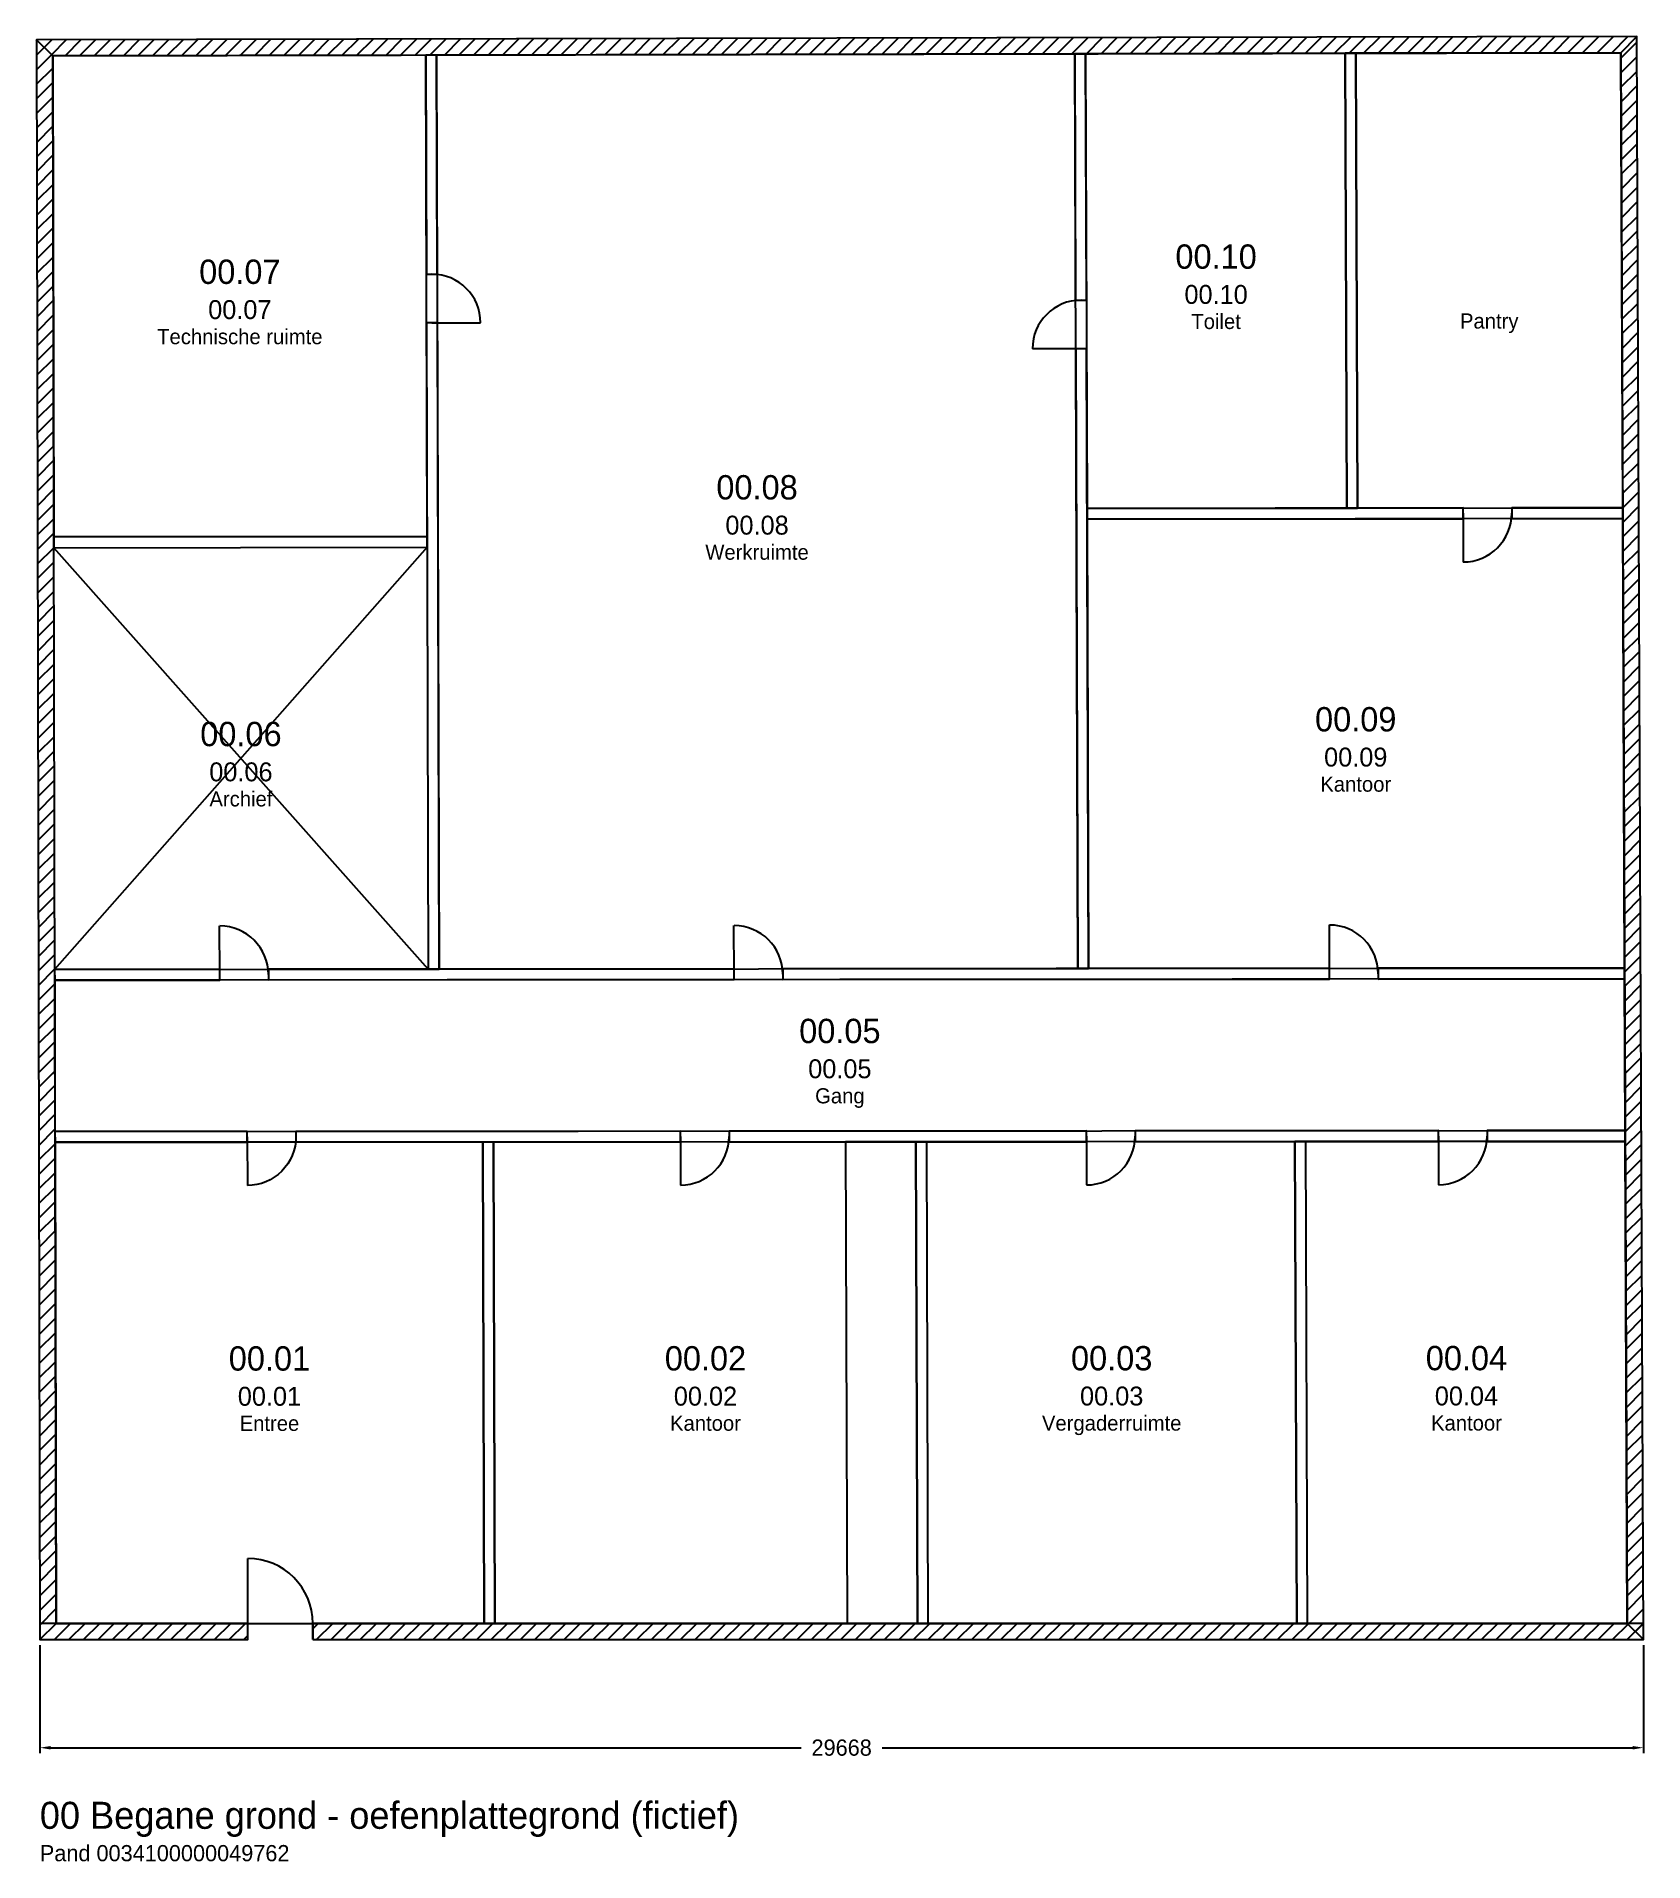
# Model space of a CAD drawing. Header units: millimetres. Extents: x 438 to 30168, y -3604 to 30150.
import ezdxf
from ezdxf.enums import TextEntityAlignment as Align

# ---------------------------------------------------------------- set-up
doc = ezdxf.new("R2010")
doc.units = ezdxf.units.MM
for name, color, linetype in [('21 Buitenwanden', 7, 'Continuous'), ('22 Binnenwanden', 8, 'Continuous'), ('31 Buitenwandopeningen', 3, 'Continuous'), ('32 Binnenwandopeningen', 3, 'Continuous'), ('92 Rust- en werkgebieden', 5, 'Continuous'), ('99 Maatvoering', 6, 'Continuous'), ('99 Tekst', 7, 'Continuous'), ('Ruimten', 5, 'Continuous')]:
    doc.layers.add(name, color=color, linetype=linetype)
doc.dimstyles.get("Standard").update_dxf_attribs({"dimtxt": 2.5, "dimasz": 2.5, "dimexe": 1.25, "dimexo": 0.625, "dimtad": 1, "dimcen": 2.5, "dimazin": 3, "dimtfac": 1, "dimtmove": 0, "dimatfit": 3})

# ---------------------------------------------------------------- blocks, each defined once
blk = doc.blocks.new('RUIMTELABEL')
at = {"color": 5}
blk.add_attdef('RUIMTENR', text='', height=450, dxfattribs=at).set_placement((0, 0), align=Align.MIDDLE)
at = {"flags": 1}
blk.add_attdef('FUNCTIE', text='', height=250, dxfattribs=at).set_placement((0, -500), align=Align.MIDDLE)
blk = doc.blocks.new('_CLOSEDFILLED')
at = {"color": 0, "linetype": 'BYBLOCK'}
blk.add_solid([(-1, 0.16), (0, 0), (-1, -0.16)], dxfattribs=at)
blk = doc.blocks.new('*D1')
for p, q in [((500, 400), (500, -1600)), ((30168, 400), (30168, -1600)), ((700, -1500), (14584, -1500)), ((16084, -1500), (29968, -1500))]:
    blk.add_line(p, q)
at = {"layer": 'Defpoints'}
for p in [(500, 500), (30168, 500), (500, -1500)]:
    blk.add_point(p, dxfattribs=at)
at = {"layer": '99 Maatvoering', "xscale": 200, "yscale": 200, "rotation": 180}
blk.add_blockref('_CLOSEDFILLED', (500, -1500), dxfattribs=at)
at = {"layer": '99 Maatvoering', "xscale": 200, "yscale": 200}
blk.add_blockref('_CLOSEDFILLED', (30168, -1500), dxfattribs=at)
at = {"layer": '99 Maatvoering', "insert": (15334, -1500), "char_height": 300, "attachment_point": 5}
blk.add_mtext('29668', dxfattribs=at)

msp = doc.modelspace()

# ---------------------------------------------------------------- hatches: boundary and pattern name
at = {"layer": '21 Buitenwanden'}
h = msp.add_hatch(dxfattribs=at)
h.set_pattern_fill('ANSI31', scale=60)
h.paths.add_polyline_path([(30047, 30150), (438, 30091), (738.6, 29791.6), (29748.2, 29849.4)])
h = msp.add_hatch(dxfattribs=at)
h.set_pattern_fill('ANSI31', scale=60)
h.paths.add_polyline_path([(438, 30091), (500, 500), (799.4, 800), (738.6, 29791.6)])
h = msp.add_hatch(dxfattribs=at)
h.set_pattern_fill('ANSI31', scale=60)
h.paths.add_polyline_path([(30168, 500), (30109, 14986), (30108, 15161), (30047, 30150), (29748.2, 29849.4), (29808, 15159.5), (29809, 14984.5), (29866.8, 800)])
h = msp.add_hatch(dxfattribs=at)
h.set_pattern_fill('ANSI31', scale=60)
h.paths.add_polyline_path([(500, 500), (4349.4, 500), (4349.4, 800), (500, 800)])
h = msp.add_hatch(dxfattribs=at)
h.set_pattern_fill('ANSI31', scale=60)
h.paths.add_polyline_path([(5549.4, 500), (30168, 500), (30168, 800), (5549.4, 800)])

# ---------------------------------------------------------------- linework, layer by layer
for points in [[(30047, 30150), (438, 30091), (738.6, 29791.6), (29748.2, 29849.4)], [(438, 30091), (500, 500), (799.4, 800), (738.6, 29791.6)], [(30168, 500), (30109, 14986), (30108, 15161), (30047, 30150), (29748.2, 29849.4), (29808, 15159.5), (29809, 14984.5), (29866.8, 800)], [(500, 500), (4349.4, 500), (4349.4, 800), (500, 800)], [(5549.4, 500), (30168, 500), (30168, 800), (5549.4, 800)]]:
    msp.add_lwpolyline(points, close=True, dxfattribs=at)
at = {"layer": '22 Binnenwanden'}
for points in [[(7651.3, 25754.6), (7851.4, 25754.9), (7841, 29805.8), (7640.9, 29805.4)], [(19660.3, 25274.7), (19860.5, 25275), (19844.9, 29829.7), (19644.9, 29829.3)], [(24677.9, 21427.9), (24878.1, 21428.2), (24846.6, 29839.6), (24646.5, 29839.2)], [(7684.3, 12902.2), (7884.6, 12902.4), (7853.8, 24854.8), (7653.6, 24854.4)], [(19702.2, 12912.2), (19902.5, 12912.4), (19863.5, 24374.1), (19663.4, 24373.8)], [(19874.3, 21220.9), (26830.7, 21230.6), (26829.9, 21430.9), (19873.6, 21421.1)], [(27731.5, 21231.9), (29783.4, 21234.8), (29782.6, 21435.1), (27730.7, 21432.2)], [(757.7, 20694.2), (7664.3, 20703.7), (7663.8, 20903.7), (757.3, 20894.2)], [(774.4, 12696.6), (3829, 12699), (3828.6, 12899), (774, 12896.5)], [(4730.4, 12699.8), (13343.3, 12706.8), (13342.8, 12906.9), (4729.9, 12899.8)], [(14244.7, 12707.6), (24359.9, 12715.8), (24359.2, 12916.1), (14244.1, 12907.7)], [(25261.3, 12716.6), (29818.1, 12720.3), (29817.3, 12920.6), (25260.5, 12916.8)], [(780.7, 9697.4), (4336.8, 9699.6), (4336.3, 9899.6), (780.3, 9897.4)], [(5238.4, 9700.1), (12350.5, 9704.5), (12349.9, 9904.6), (5237.9, 9900.1)], [(13252.1, 9705), (19863.4, 9709.1), (19862.7, 9909.3), (13251.5, 9905.2)], [(20764.9, 9709.6), (26374.5, 9713.1), (26373.7, 9913.3), (20764.2, 9909.8)], [(27276, 9713.6), (29830.4, 9715.2), (29829.6, 9915.5), (27275.2, 9913.9)], [(8717.7, 800), (8918.2, 800), (8894.6, 9702.4), (8694.3, 9702.3)], [(16736.3, 800), (16936.8, 800), (16908.3, 9707.3), (16708, 9707.1)], [(23752.6, 800), (23953.1, 800), (23920.3, 9711.6), (23719.9, 9711.4)]]:
    msp.add_lwpolyline(points, close=True, dxfattribs=at)
at = {"layer": '31 Buitenwandopeningen'}
for p, q in [((4349.4, 800), (4349.4, 2000)), ((4349.4, 500), (4349.4, 800)), ((5549.4, 500), (5549.4, 800))]:
    msp.add_line(p, q, dxfattribs=at)
msp.add_arc((4349.4, 800), 1200, 0, 90, dxfattribs=at)
at = {"layer": '32 Binnenwandopeningen'}
for p, q in [((7753.7, 24854.6), (8654.3, 24856.1)), ((19763.4, 24373.9), (18862.8, 24372.5)), ((26830.3, 21330.8), (26833.8, 20429.4)), ((3828.8, 12799), (3826.7, 13699)), ((13343.1, 12806.9), (13340.4, 13707.4)), ((24359.5, 12815.9), (24356.2, 13717.1)), ((4336.6, 9799.6), (4338.7, 8899.6)), ((12350.2, 9804.5), (12352.8, 8904.1)), ((19863, 9809.2), (19866.1, 8908.3)), ((26374.1, 9813.2), (26377.6, 8911.9))]:
    msp.add_line(p, q, dxfattribs=at)
msp.add_lwpolyline([(5238.1, 9800.1, -0.4142136), (4338.7, 8899.6)], format="xyb", dxfattribs=at)
for centre, start, end in [((7753.7, 24854.6), 0, 90), ((19763.4, 24373.9), 90, 180), ((26830.3, 21330.8), 270, 360), ((3828.8, 12799), 0, 90), ((13343.1, 12806.9), 0, 90), ((24359.5, 12815.9), 0, 90), ((12350.2, 9804.5), 270, 360), ((19863, 9809.2), 270, 360), ((26374.1, 9813.2), 270, 360)]:
    msp.add_arc(centre, 900, start, end, dxfattribs=at)
at = {"layer": '92 Rust- en werkgebieden'}
for points in [[(757.3, 20894.2), (7663.8, 20903.7), (7640.9, 29805.4), (738.6, 29791.6)], [(7884.6, 12902.4), (19702.2, 12912.2), (19644.9, 29829.3), (7841, 29805.8)], [(24878.1, 21428.2), (29782.6, 21435.1), (29748.2, 29849.4), (24846.6, 29839.6)], [(19902.5, 12912.4), (29817.3, 12920.6), (29783.4, 21234.8), (19874.3, 21220.9)], [(774, 12896.5), (7684.3, 12902.2), (757.7, 20694.2), (7664.3, 20703.7)], [(780.3, 9897.4), (29829.6, 9915.5), (29818.1, 12720.3), (774.4, 12696.6)], [(799.4, 800), (8717.7, 800), (8694.3, 9702.3), (780.7, 9697.4)], [(8918.2, 800), (16736.3, 800), (16708, 9707.1), (8894.6, 9702.4)], [(15433.3, 800), (23752.6, 800), (23719.9, 9711.4), (15405.7, 9706.4)]]:
    msp.add_lwpolyline(points, close=True, dxfattribs=at)
msp.add_lwpolyline([(23953.1, 800), (29866.8, 800), (29830.4, 9715.2), (23920.3, 9711.6)], dxfattribs=at)
at = {"layer": 'Ruimten'}
msp.add_lwpolyline([(19873.6, 21421.1), (24677.9, 21427.9), (24646.5, 29839.2), (19844.9, 29829.7)], close=True, dxfattribs=at)

# ---------------------------------------------------------------- block references
for p, values in [((4200.1, 25798.7), {'RUIMTENR': '00.07'}), ((22260.7, 26079.5), {'RUIMTENR': '00.10'}), ((13768.2, 21812.4), {'RUIMTENR': '00.08'}), ((24844.4, 17522.2), {'RUIMTENR': '00.09'}), ((4220.1, 17249.2), {'RUIMTENR': '00.06'}), ((15300.6, 11757.4), {'RUIMTENR': '00.05'}), ((4748, 5699.9), {'RUIMTENR': '00.01'}), ((12814.3, 5702.4), {'RUIMTENR': '00.02'}), ((20329.4, 5704.7), {'RUIMTENR': '00.03'}), ((26892.6, 5706.7), {'RUIMTENR': '00.04'})]:
    msp.add_blockref('RUIMTELABEL', p).add_auto_attribs(values)

# ---------------------------------------------------------------- texts
at = {"layer": '92 Rust- en werkgebieden', "color": 1}
for s, p in [('00.10', (22260.7, 25379.5)), ('00.07', (4200.1, 25098.7)), ('00.08', (13768.2, 21112.4)), ('00.09', (24844.4, 16822.2)), ('00.06', (4220.1, 16549.2)), ('00.05', (15300.6, 11057.4)), ('00.01', (4748, 4999.9)), ('00.02', (12814.3, 5002.4)), ('00.03', (20329.4, 5004.7)), ('00.04', (26892.6, 5006.7))]:
    msp.add_text(s, height=350, dxfattribs=at).set_placement(p, align=Align.MIDDLE_CENTER)
at = {"layer": '92 Rust- en werkgebieden', "color": 2}
for s, p in [('Toilet', (22260.7, 24879.5)), ('Pantry', (27313.9, 24888.1)), ('Technische ruimte', (4200.1, 24598.7)), ('Werkruimte', (13768.2, 20612.4)), ('Archief', (4220.1, 16049.2)), ('Kantoor', (24844.4, 16322.2)), ('Gang', (15300.6, 10557.4)), ('Entree', (4748, 4499.9)), ('Kantoor', (12814.3, 4502.4)), ('Vergaderruimte', (20329.4, 4504.7)), ('Kantoor', (26892.6, 4506.7))]:
    msp.add_text(s, height=280, dxfattribs=at).set_placement(p, align=Align.MIDDLE_CENTER)
at = {"layer": '99 Tekst'}
for s, height, p in [('00 Begane grond - oefenplattegrond (fictief)', 500, (500, -3000)), ('Pand 0034100000049762', 300, (500, -3600))]:
    msp.add_text(s, height=height, dxfattribs=at).set_placement(p)

# ---------------------------------------------------------------- dimensions: what is measured, and where the dimension line sits
at = {"layer": '99 Maatvoering'}
dim = msp.add_linear_dim(base=(500, -1500), p1=(500, 500), p2=(30168, 500), dimstyle='Standard', override={"dimtxt": 300, "dimasz": 200, "dimexe": 100, "dimexo": 100, "dimdec": 0}, dxfattribs=at)
dim.commit()
dim.dimension.update_dxf_attribs({"geometry": '*D1', "text_midpoint": (15334, -1500)})

doc.saveas('drawing.dxf')
